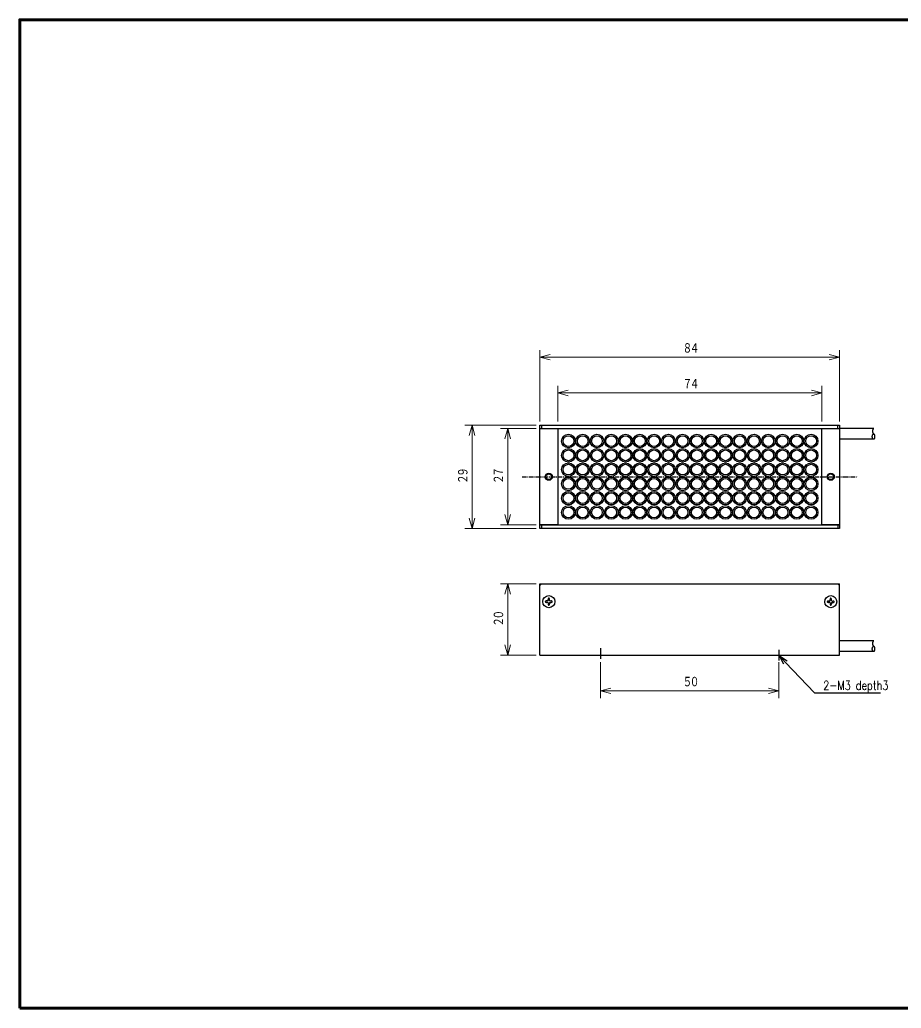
# Model space of a CAD drawing. Header units: millimetres. Extents: x 4 to 387, y 0 to 281.
# Drawn here: x 4 to 251, y 4 to 281 of the extents above; entities that cross this region are included whole.
import ezdxf
from ezdxf import colors
from ezdxf.entities.mleader import LeaderData, LeaderLine
from ezdxf.math import Vec2, Vec3

# ---------------------------------------------------------------- set-up
doc = ezdxf.new("R2010")
doc.units = ezdxf.units.MM
doc.linetypes.add('CENTER', pattern=[2, 1.25, -0.25, 0.25, -0.25])
doc.layers.get('0').update_dxf_attribs({"lineweight": 30})
for name, color, linetype, lineweight in [('2KD_寸法１', 7, 'Continuous', 15), ('2KD_寸法１ @ 1', 7, 'Continuous', 15), ('AUX', 7, 'Continuous', 40)]:
    doc.layers.add(name, color=color, linetype=linetype, lineweight=lineweight)
doc.styles.add('BIGFONT', font='txt.shx', dxfattribs={"bigfont": 'bigfont'})
doc.styles.get("Standard").update_dxf_attribs({"font": 'simplex.shx', "width": 0.8, "bigfont": 'extfont.shx'})

# ---------------------------------------------------------------- blocks, each defined once
blk = doc.blocks.new('_Open30')
at = {"lineweight": -2}
for p, q in [((-1, 0.26794919), (0, 0)), ((0, 0), (-1, -0.26794919)), ((0, 0), (-1, 0))]:
    blk.add_line(p, q, dxfattribs=at)
blk = doc.blocks.new('A$C47AB0250')
for p, q in [((0, 14.50000000000003), (83.99999999999989, 14.50000000000003)), ((0, -14.49999999999997), (0, 14.50000000000003)), ((0.4999999999998864, 14.50000000000003), (0.4999999999998864, 13.49999999999997)), ((83.49999999999999, 13.49999999999997), (83.49999999999999, 14.50000000000003)), ((83.99999999999989, 14.50000000000003), (83.99999999999989, -14.49999999999997)), ((0, 13.49999999999997), (83.99999999999989, 13.49999999999997)), ((0, 13.49999999999997), (4.999999999999886, 13.49999999999997)), ((0, -13.49999999999997), (0, 13.49999999999997)), ((4.999999999999886, 13.49999999999997), (4.999999999999886, -13.49999999999997)), ((79, 13.49999999999997), (83.99999999999989, 13.49999999999997)), ((79, -13.49999999999997), (79, 13.49999999999997)), ((83.99999999999989, 13.49999999999997), (83.99999999999989, -13.49999999999997)), ((93.5999999999999, 13.49999999999997), (83.99999999999989, 13.49999999999997)), ((93.5999999999999, 10.50000000000003), (83.99999999999989, 10.50000000000003)), ((0, -13.49999999999997), (83.99999999999989, -13.49999999999997)), ((4.999999999999886, -13.49999999999997), (0, -13.49999999999997)), ((0.4999999999998864, -13.49999999999997), (0.4999999999998864, -14.49999999999997)), ((83.99999999999989, -13.49999999999997), (79, -13.49999999999997)), ((83.49999999999999, -13.49999999999997), (83.49999999999999, -14.49999999999997)), ((83.99999999999989, -14.49999999999997), (0, -14.49999999999997))]:
    blk.add_line(p, q)
at = {"color": 2, "linetype": 'CENTER'}
blk.add_line((-5, 0), (89, 2.84e-14), dxfattribs=at)
for points in [[(93.54999999999987, 10.50000000000003), (93.51510000000002, 10.50280000000211), (93.48050000000003, 10.51140000000308), (93.4464999999999, 10.5255000000034), (93.4131999999999, 10.54520000000761), (93.38100000000001, 10.57030000000665), (93.34999999999991, 10.60050000000032), (93.32060000000001, 10.63560000000868), (93.2928999999999, 10.67549999999758), (93.26719999999985, 10.71970000000138), (93.24360000000001, 10.76790000000622), (93.2222999999999, 10.81990000000215), (93.2036, 10.87499999999997), (93.18749999999987, 10.93310000000932), (93.17409999999985, 10.99350000001138), (93.16360000000005, 11.05590000000669), (93.15609999999992, 11.11970000000994), (93.15149999999986, 11.18460000000763), (93.15000000000003, 11.24999999999997), (93.15149999999986, 11.31540000000675), (93.15609999999992, 11.38030000000438), (93.16360000000005, 11.44410000000798), (93.17409999999985, 11.50650000000317), (93.18749999999987, 11.56690000000506), (93.2036, 11.62499999999974), (93.2222999999999, 11.68009999999773), (93.24360000000001, 11.73210000000821), (93.26719999999985, 11.78029999999845), (93.2928999999999, 11.82450000000241), (93.32060000000001, 11.86440000000576), (93.34999999999991, 11.89949999999956), (93.38100000000001, 11.9297000000079), (93.4131999999999, 11.95480000000688), (93.4464999999999, 11.97450000001092), (93.48050000000003, 11.98860000001142), (93.51510000000002, 11.99719999999789), (93.54999999999987, 11.99999999999985)], [(93.54999999999987, 11.99999999999985), (93.50659999999986, 12.01140000000308), (93.4645, 12.04520000000767), (93.4249999999999, 12.10050000000026), (93.3893, 12.17540000000721), (93.35849999999998, 12.26790000000622), (93.3334999999999, 12.37500000000003), (93.31510000000004, 12.49350000001138), (93.30380000000002, 12.61970000001017), (93.29999999999987, 12.75000000000003), (93.30380000000002, 12.88019999999957), (93.31510000000004, 13.00650000000306), (93.3334999999999, 13.12499999999997), (93.35849999999998, 13.23210000000827), (93.3893, 13.32450000000241), (93.4249999999999, 13.39949999999945), (93.4645, 13.45470000000207), (93.50659999999986, 13.48860000001153), (93.54999999999987, 13.49999999999997)], [(93.54999999999987, 11.99999999999985), (93.59339999999992, 11.98860000001142), (93.63550000000004, 11.95470000000208), (93.6749999999999, 11.89949999999956), (93.71070000000003, 11.82450000000241), (93.74150000000004, 11.73210000000821), (93.76649999999987, 11.62499999999974), (93.7849, 11.50650000000317), (93.79619999999986, 11.38019999999957), (93.7999999999999, 11.24999999999997), (93.79619999999986, 11.11970000000994), (93.7849, 10.99350000001138), (93.76649999999987, 10.87499999999997), (93.74150000000004, 10.76790000000622), (93.71070000000003, 10.67540000000733), (93.6749999999999, 10.60050000000032), (93.63550000000004, 10.54520000000761), (93.59339999999992, 10.51140000000308), (93.54999999999987, 10.50000000000003)]]:
    blk.add_lwpolyline(points)
for centre, radius in [((8, 9.999999999999973), 1.9), ((8, 9.999999999999973), 1.5), ((11.99999999999988, 9.999999999999973), 1.9), ((11.99999999999988, 9.999999999999973), 1.5), ((15.99999999999988, 9.999999999999973), 1.9), ((15.99999999999988, 9.999999999999973), 1.5), ((19.99999999999988, 9.999999999999973), 1.9), ((19.99999999999988, 9.999999999999973), 1.5), ((23.99999999999989, 9.999999999999973), 1.9), ((23.99999999999989, 9.999999999999973), 1.5), ((27.99999999999989, 9.999999999999973), 1.9), ((27.99999999999989, 9.999999999999973), 1.5), ((31.99999999999989, 9.999999999999973), 1.9), ((31.99999999999989, 9.999999999999973), 1.5), ((35.99999999999989, 9.999999999999973), 1.9), ((35.99999999999989, 9.999999999999973), 1.5), ((40, 9.999999999999973), 1.9), ((40, 9.999999999999973), 1.5), ((44, 9.999999999999973), 1.9), ((44, 9.999999999999973), 1.5), ((48, 9.999999999999973), 1.9), ((48, 9.999999999999973), 1.5), ((52, 9.999999999999973), 1.9), ((52, 9.999999999999973), 1.5), ((56, 9.999999999999973), 1.9), ((56, 9.999999999999973), 1.5), ((60, 9.999999999999973), 1.9), ((60, 9.999999999999973), 1.5), ((63.99999999999988, 9.999999999999973), 1.9), ((63.99999999999988, 9.999999999999973), 1.5), ((67.9999999999999, 9.999999999999973), 1.9), ((67.9999999999999, 9.999999999999973), 1.5), ((71.99999999999987, 9.999999999999973), 1.9), ((71.99999999999987, 9.999999999999973), 1.5), ((75.99999999999987, 9.999999999999973), 1.9), ((75.99999999999987, 9.999999999999973), 1.5), ((8, 5.999999999999971), 1.9), ((8, 5.999999999999971), 1.5), ((11.99999999999988, 5.999999999999971), 1.9), ((11.99999999999988, 5.999999999999971), 1.5), ((15.99999999999988, 5.999999999999971), 1.9), ((15.99999999999988, 5.999999999999971), 1.5), ((19.99999999999988, 5.999999999999971), 1.9), ((19.99999999999988, 5.999999999999971), 1.5), ((23.99999999999989, 5.999999999999971), 1.9), ((23.99999999999989, 5.999999999999971), 1.5), ((27.99999999999989, 5.999999999999971), 1.9), ((27.99999999999989, 5.999999999999971), 1.5), ((31.99999999999989, 5.999999999999971), 1.9), ((31.99999999999989, 5.999999999999971), 1.5), ((35.99999999999989, 5.999999999999971), 1.9), ((35.99999999999989, 5.999999999999971), 1.5), ((40, 5.999999999999971), 1.9), ((40, 5.999999999999971), 1.5), ((44, 5.999999999999971), 1.9), ((44, 5.999999999999971), 1.5), ((48, 5.999999999999971), 1.9), ((48, 5.999999999999971), 1.5), ((52, 5.999999999999971), 1.9), ((52, 5.999999999999971), 1.5), ((56, 5.999999999999971), 1.9), ((56, 5.999999999999971), 1.5), ((60, 5.999999999999971), 1.9), ((60, 5.999999999999971), 1.5), ((63.99999999999988, 5.999999999999971), 1.9), ((63.99999999999988, 5.999999999999971), 1.5), ((67.9999999999999, 5.999999999999971), 1.9), ((67.9999999999999, 5.999999999999971), 1.5), ((71.99999999999987, 5.999999999999971), 1.9), ((71.99999999999987, 5.999999999999971), 1.5), ((75.99999999999987, 5.999999999999971), 1.9), ((75.99999999999987, 5.999999999999971), 1.5), ((8, 1.999999999999971), 1.9), ((8, 1.999999999999971), 1.5), ((11.99999999999988, 1.999999999999971), 1.9), ((11.99999999999988, 1.999999999999971), 1.5), ((15.99999999999988, 1.999999999999971), 1.9), ((15.99999999999988, 1.999999999999971), 1.5), ((19.99999999999988, 1.999999999999971), 1.9), ((19.99999999999988, 1.999999999999971), 1.5), ((23.99999999999989, 1.999999999999971), 1.9), ((23.99999999999989, 1.999999999999971), 1.5), ((27.99999999999989, 1.999999999999971), 1.9), ((27.99999999999989, 1.999999999999971), 1.5), ((31.99999999999989, 1.999999999999971), 1.9), ((31.99999999999989, 1.999999999999971), 1.5), ((35.99999999999989, 1.999999999999971), 1.9), ((35.99999999999989, 1.999999999999971), 1.5), ((40, 1.999999999999971), 1.9), ((40, 1.999999999999971), 1.5), ((44, 1.999999999999971), 1.9), ((44, 1.999999999999971), 1.5), ((48, 1.999999999999971), 1.9), ((48, 1.999999999999971), 1.5), ((52, 1.999999999999971), 1.9), ((52, 1.999999999999971), 1.5), ((56, 1.999999999999971), 1.9), ((56, 1.999999999999971), 1.5), ((60, 1.999999999999971), 1.9), ((60, 1.999999999999971), 1.5), ((63.99999999999988, 1.999999999999971), 1.9), ((63.99999999999988, 1.999999999999971), 1.5), ((67.9999999999999, 1.999999999999971), 1.9), ((67.9999999999999, 1.999999999999971), 1.5), ((71.99999999999987, 1.999999999999971), 1.9), ((71.99999999999987, 1.999999999999971), 1.5), ((75.99999999999987, 1.999999999999971), 1.9), ((75.99999999999987, 1.999999999999971), 1.5), ((2.5, -2.558e-13), 1), ((2.5, -2.558e-13), 0.8), ((81.5, -2.558e-13), 1), ((81.5, -2.558e-13), 0.8), ((8, -2.000000000000023), 1.9), ((8, -2.000000000000023), 1.5), ((11.99999999999988, -2.000000000000023), 1.9), ((11.99999999999988, -2.000000000000023), 1.5), ((15.99999999999988, -2.000000000000023), 1.9), ((15.99999999999988, -2.000000000000023), 1.5), ((19.99999999999988, -2.000000000000023), 1.9), ((19.99999999999988, -2.000000000000023), 1.5), ((23.99999999999989, -2.000000000000023), 1.9), ((23.99999999999989, -2.000000000000023), 1.5), ((27.99999999999989, -2.000000000000023), 1.9), ((27.99999999999989, -2.000000000000023), 1.5), ((31.99999999999989, -2.000000000000023), 1.9), ((31.99999999999989, -2.000000000000023), 1.5), ((35.99999999999989, -2.000000000000023), 1.9), ((35.99999999999989, -2.000000000000023), 1.5), ((40, -2.000000000000023), 1.9), ((40, -2.000000000000023), 1.5), ((44, -2.000000000000023), 1.9), ((44, -2.000000000000023), 1.5), ((48, -2.000000000000023), 1.9), ((48, -2.000000000000023), 1.5), ((52, -2.000000000000023), 1.9), ((52, -2.000000000000023), 1.5), ((56, -2.000000000000023), 1.9), ((56, -2.000000000000023), 1.5), ((60, -2.000000000000023), 1.9), ((60, -2.000000000000023), 1.5), ((63.99999999999988, -2.000000000000023), 1.9), ((63.99999999999988, -2.000000000000023), 1.5), ((67.9999999999999, -2.000000000000023), 1.9), ((67.9999999999999, -2.000000000000023), 1.5), ((71.99999999999987, -2.000000000000023), 1.9), ((71.99999999999987, -2.000000000000023), 1.5), ((75.99999999999987, -2.000000000000023), 1.9), ((75.99999999999987, -2.000000000000023), 1.5), ((8, -6.000000000000027), 1.9), ((8, -6.000000000000027), 1.5), ((11.99999999999988, -6.000000000000027), 1.9), ((11.99999999999988, -6.000000000000027), 1.5), ((15.99999999999988, -6.000000000000027), 1.9), ((15.99999999999988, -6.000000000000027), 1.5), ((19.99999999999988, -6.000000000000027), 1.9), ((19.99999999999988, -6.000000000000027), 1.5), ((23.99999999999989, -6.000000000000027), 1.9), ((23.99999999999989, -6.000000000000027), 1.5), ((27.99999999999989, -6.000000000000027), 1.9), ((27.99999999999989, -6.000000000000027), 1.5), ((31.99999999999989, -6.000000000000027), 1.9), ((31.99999999999989, -6.000000000000027), 1.5), ((35.99999999999989, -6.000000000000027), 1.9), ((35.99999999999989, -6.000000000000027), 1.5), ((40, -6.000000000000027), 1.9), ((40, -6.000000000000027), 1.5), ((44, -6.000000000000027), 1.9), ((44, -6.000000000000027), 1.5), ((48, -6.000000000000027), 1.9), ((48, -6.000000000000027), 1.5), ((52, -6.000000000000027), 1.9), ((52, -6.000000000000027), 1.5), ((56, -6.000000000000027), 1.9), ((56, -6.000000000000027), 1.5), ((60, -6.000000000000027), 1.9), ((60, -6.000000000000027), 1.5), ((63.99999999999988, -6.000000000000027), 1.9), ((63.99999999999988, -6.000000000000027), 1.5), ((67.9999999999999, -6.000000000000027), 1.9), ((67.9999999999999, -6.000000000000027), 1.5), ((71.99999999999987, -6.000000000000027), 1.9), ((71.99999999999987, -6.000000000000027), 1.5), ((75.99999999999987, -6.000000000000027), 1.9), ((75.99999999999987, -6.000000000000027), 1.5), ((8, -10.00000000000003), 1.9), ((11.99999999999988, -10.00000000000003), 1.9), ((15.99999999999988, -10.00000000000003), 1.9), ((19.99999999999988, -10.00000000000003), 1.9), ((23.99999999999989, -10.00000000000003), 1.9), ((27.99999999999989, -10.00000000000003), 1.9), ((31.99999999999989, -10.00000000000003), 1.9), ((35.99999999999989, -10.00000000000003), 1.9), ((40, -10.00000000000003), 1.9), ((44, -10.00000000000003), 1.9), ((48, -10.00000000000003), 1.9), ((52, -10.00000000000003), 1.9), ((56, -10.00000000000003), 1.9), ((60, -10.00000000000003), 1.9), ((63.99999999999988, -10.00000000000003), 1.9), ((67.9999999999999, -10.00000000000003), 1.9), ((71.99999999999987, -10.00000000000003), 1.9), ((75.99999999999987, -10.00000000000003), 1.9), ((8, -10.00000000000003), 1.5), ((11.99999999999988, -10.00000000000003), 1.5), ((15.99999999999988, -10.00000000000003), 1.5), ((19.99999999999988, -10.00000000000003), 1.5), ((23.99999999999989, -10.00000000000003), 1.5), ((27.99999999999989, -10.00000000000003), 1.5), ((31.99999999999989, -10.00000000000003), 1.5), ((35.99999999999989, -10.00000000000003), 1.5), ((40, -10.00000000000003), 1.5), ((44, -10.00000000000003), 1.5), ((48, -10.00000000000003), 1.5), ((52, -10.00000000000003), 1.5), ((56, -10.00000000000003), 1.5), ((60, -10.00000000000003), 1.5), ((63.99999999999988, -10.00000000000003), 1.5), ((67.9999999999999, -10.00000000000003), 1.5), ((71.99999999999987, -10.00000000000003), 1.5), ((75.99999999999987, -10.00000000000003), 1.5)]:
    blk.add_circle(centre, radius)
blk = doc.blocks.new('A$C234B43F1')
for p, q in [((0, 0), (0, 20)), ((0.4999999999998864, 20), (0, 19.5)), ((0, 20), (83.99999999999989, 20)), ((83.99999999999989, 19.5), (83.49999999999999, 20)), ((83.99999999999989, 0), (83.99999999999989, 20)), ((2.206500000000003, 15.19550000000168), (1.912800000000004, 15.19550000000168)), ((2.206500000000003, 14.80389999999892), (1.912800000000004, 14.80389999999892)), ((2.206500000000003, 15.19560000000632), (2.304399999999899, 15.29349999999971)), ((2.206500000000003, 14.80389999999892), (2.304399999999899, 14.70600000000547)), ((2.304399999999899, 15.29349999999971), (2.304399999999899, 15.58720000000903)), ((2.304399999999899, 14.70600000000547), (2.304399999999899, 14.41230000001093)), ((2.695999999999884, 15.29349999999971), (2.695999999999884, 15.58720000000903)), ((2.695999999999884, 14.70600000000547), (2.695999999999884, 14.41230000001093)), ((2.794000000000095, 15.19560000000632), (2.696100000000085, 15.29349999999971)), ((2.794000000000095, 14.80389999999892), (2.696100000000085, 14.70600000000547)), ((2.794000000000095, 15.19550000000168), (3.087700000000011, 15.19550000000168)), ((2.794000000000095, 14.80389999999892), (3.087700000000011, 14.80389999999892)), ((81.20650000000003, 15.18050000000221), (80.91280000000002, 15.18050000000221)), ((81.20650000000003, 14.78889999999956), (80.91280000000002, 14.78889999999956)), ((81.20650000000003, 15.18060000000702), (81.30439999999987, 15.27850000000029)), ((81.20650000000003, 14.78889999999956), (81.30439999999987, 14.69100000000617)), ((81.30439999999987, 15.27850000000029), (81.30439999999987, 15.5722000000096)), ((81.30439999999987, 14.69100000000617), (81.30439999999987, 14.3973000000114)), ((81.6959999999999, 15.27850000000029), (81.6959999999999, 15.5722000000096)), ((81.6959999999999, 14.69100000000617), (81.6959999999999, 14.3973000000114)), ((81.79400000000005, 15.18060000000702), (81.69610000000004, 15.27850000000029)), ((81.79400000000005, 14.78889999999956), (81.69610000000004, 14.69100000000617)), ((81.79400000000005, 15.18050000000221), (82.08770000000004, 15.18050000000221)), ((81.79400000000005, 14.78889999999956), (82.08770000000004, 14.78889999999956)), ((93.5999999999999, 4), (83.99999999999989, 4)), ((0, 0), (83.99999999999989, 0)), ((17, 1.985000000000524), (17, -1.014999999999359)), ((67, 1.485000000000638), (67, -1.51499999999936)), ((93.5999999999999, 1), (83.99999999999989, 1))]:
    blk.add_line(p, q)
for points in [[(1.912800000000004, 15.19550000000168), (1.878699999999895, 15.19480000001204), (1.844800000000019, 15.19250000000466), (1.811400000000018, 15.18880000000352), (1.778900000000019, 15.18370000000868), (1.747299999999909, 15.17710000000085), (1.717000000000098, 15.1693000000086), (1.688200000000023, 15.16010000000824), (1.661100000000004, 15.14970000000903), (1.635900000000019, 15.13820000000123), (1.612800000000078, 15.12559999999939), (1.592000000000011, 15.11200000000825), (1.573699999999888, 15.09760000000824), (1.557900000000015, 15.08250000000407), (1.544800000000092, 15.06670000001031), (1.534599999999898, 15.0504000000073), (1.527200000000019, 15.03369999999995), (1.522699999999899, 15.01679999999766), (1.521200000000078, 14.9997000000003), (1.522699999999899, 14.98260000000306), (1.527200000000019, 14.96570000000059), (1.534599999999898, 14.94900000000784), (1.544800000000092, 14.93270000000478), (1.557900000000015, 14.91690000001097), (1.573699999999888, 14.90180000000686), (1.592000000000011, 14.88740000000689), (1.612800000000078, 14.87380000000121), (1.635900000000019, 14.86119999999931), (1.661100000000004, 14.84970000000618), (1.688200000000023, 14.83930000000686), (1.717000000000098, 14.83010000000655), (1.747299999999909, 14.82229999999993), (1.778900000000019, 14.81570000000641), (1.811400000000018, 14.81060000001167), (1.844800000000019, 14.80690000001056), (1.878699999999895, 14.80460000000312), (1.912800000000004, 14.80389999999892)], [(2.695999999999884, 15.58720000000903), (2.695300000000003, 15.62129999999894), (2.692999999999897, 15.65520000000833), (2.689299999999889, 15.68860000000865), (2.68419999999989, 15.7211000000097), (2.67760000000001, 15.75270000001181), (2.669800000000094, 15.7830000000103), (2.6605999999999, 15.81180000001039), (2.65020000000001, 15.83890000000235), (2.638699999999884, 15.8641000000062), (2.626099999999893, 15.88720000001183), (2.612499999999895, 15.90800000001036), (2.5980999999999, 15.92630000000639), (2.583000000000083, 15.94210000000021), (2.567199999999898, 15.95520000001123), (2.550899999999899, 15.96540000000089), (2.534200000000025, 15.97280000000319), (2.517299999999892, 15.97729999999865), (2.500199999999892, 15.97880000001167), (2.483099999999891, 15.97729999999865), (2.466200000000014, 15.97280000000319), (2.449499999999884, 15.96540000000089), (2.433199999999884, 15.95520000001123), (2.417400000000014, 15.94210000000021), (2.402299999999911, 15.92630000000639), (2.387899999999888, 15.90800000001036), (2.374299999999891, 15.88720000001183), (2.361699999999899, 15.8641000000062), (2.3502, 15.83890000000235), (2.339799999999911, 15.81180000001039), (2.330599999999888, 15.7830000000103), (2.322799999999885, 15.75270000001181), (2.316199999999895, 15.7211000000097), (2.31109999999978, 15.68860000000865), (2.307399999999885, 15.65520000000833), (2.305100000000009, 15.62129999999894), (2.304399999999899, 15.58720000000903)], [(2.304399999999899, 14.41230000001093), (2.305100000000009, 14.37820000000641), (2.307399999999885, 14.34430000001168), (2.31109999999978, 14.31090000001137), (2.316199999999895, 14.27840000001015), (2.322799999999885, 14.24680000000819), (2.330599999999888, 14.21650000000953), (2.339799999999911, 14.18770000000955), (2.3502, 14.16060000000283), (2.361699999999899, 14.13539999999926), (2.374299999999891, 14.11230000000802), (2.387899999999888, 14.09150000000953), (2.402299999999911, 14.07319999999896), (2.417400000000014, 14.05740000000509), (2.433199999999884, 14.0443000000086), (2.449499999999884, 14.0341000000044), (2.466200000000014, 14.02670000000222), (2.483099999999891, 14.0222000000067), (2.500199999999892, 14.02070000000822), (2.517299999999892, 14.0222000000067), (2.534200000000025, 14.02670000000222), (2.550899999999899, 14.0341000000044), (2.567199999999898, 14.0443000000086), (2.583000000000083, 14.05740000000509), (2.5980999999999, 14.07319999999896), (2.612499999999895, 14.09150000000953), (2.626099999999893, 14.11230000000802), (2.638699999999884, 14.13539999999926), (2.65020000000001, 14.16060000000283), (2.6605999999999, 14.18770000000955), (2.669800000000094, 14.21650000000953), (2.67760000000001, 14.24680000000819), (2.68419999999989, 14.27840000001015), (2.689299999999889, 14.31090000001137), (2.692999999999897, 14.34430000001168), (2.695300000000003, 14.37820000000641), (2.695999999999884, 14.41230000001093)], [(3.087700000000011, 14.80389999999892), (3.12179999999978, 14.80460000000312), (3.155700000000023, 14.80690000001056), (3.189100000000023, 14.81060000001167), (3.221600000000023, 14.81570000000641), (3.253200000000076, 14.82229999999993), (3.283500000000003, 14.83010000000655), (3.312300000000021, 14.83930000000686), (3.339400000000011, 14.84970000000618), (3.364599999999795, 14.86119999999931), (3.387700000000023, 14.87380000000121), (3.408499999999887, 14.88740000000689), (3.426799999999898, 14.90180000000686), (3.442599999999998, 14.91690000001097), (3.455699999999893, 14.93270000000478), (3.46589999999989, 14.94900000000784), (3.473300000000078, 14.96570000000059), (3.477800000000086, 14.98260000000306), (3.479299999999908, 14.9997000000003), (3.477800000000086, 15.01679999999766), (3.473300000000078, 15.03369999999995), (3.46589999999989, 15.0504000000073), (3.455699999999893, 15.06670000001031), (3.442599999999998, 15.08250000000407), (3.426799999999898, 15.09760000000824), (3.408499999999887, 15.11200000000825), (3.387700000000023, 15.12559999999939), (3.364599999999795, 15.13820000000123), (3.339400000000011, 15.14970000000903), (3.312300000000021, 15.16010000000824), (3.283500000000003, 15.1693000000086), (3.253200000000076, 15.17710000000085), (3.221600000000023, 15.18370000000868), (3.189100000000023, 15.18880000000352), (3.155700000000023, 15.19250000000466), (3.12179999999978, 15.19480000001204), (3.087700000000011, 15.19550000000168)], [(80.91280000000002, 15.18050000000221), (80.87869999999992, 15.17979999999801), (80.84480000000002, 15.17750000000512), (80.81139999999996, 15.17380000000412), (80.77890000000001, 15.16870000000921), (80.74729999999988, 15.16210000000137), (80.71700000000006, 15.15430000000924), (80.6882, 15.14510000000894), (80.66110000000003, 15.1347000000096), (80.63589999999988, 15.1232000000018), (80.61280000000005, 15.11059999999998), (80.59199999999998, 15.09700000000885), (80.57369999999989, 15.08260000000888), (80.5579, 15.06750000000465), (80.54480000000007, 15.05170000001089), (80.5345999999999, 15.03540000000794), (80.52719999999998, 15.01870000000052), (80.52269999999999, 15.00179999999824), (80.52120000000006, 14.98470000000081), (80.52269999999999, 14.96760000000364), (80.52719999999998, 14.95070000000123), (80.5345999999999, 14.93400000000838), (80.54480000000007, 14.91770000000542), (80.5579, 14.90190000001166), (80.57369999999989, 14.88680000000755), (80.59199999999998, 14.8724000000074), (80.61280000000005, 14.85880000000185), (80.63589999999988, 14.84619999999995), (80.66110000000003, 14.8347000000067), (80.6882, 14.82430000000755), (80.71700000000006, 14.81510000000725), (80.74729999999988, 14.80730000000039), (80.77890000000001, 14.800700000007), (80.81139999999996, 14.79559999999765), (80.84480000000002, 14.79190000001114), (80.87869999999992, 14.78960000000376), (80.91280000000002, 14.78889999999956)], [(81.6959999999999, 15.5722000000096), (81.69530000000003, 15.60629999999941), (81.69299999999987, 15.64020000000892), (81.68929999999988, 15.67360000000923), (81.68419999999992, 15.70610000001022), (81.67760000000004, 15.73769999999786), (81.66980000000007, 15.76800000001088), (81.66059999999987, 15.79680000001099), (81.65020000000003, 15.82390000000305), (81.63869999999993, 15.84910000000673), (81.62609999999991, 15.87219999999786), (81.6124999999999, 15.89300000001088), (81.59809999999987, 15.91130000000703), (81.58300000000003, 15.92710000000085), (81.56719999999991, 15.94020000001183), (81.5508999999999, 15.95040000000152), (81.5342, 15.95780000000383), (81.5172999999999, 15.96229999999923), (81.50019999999988, 15.96379999999772), (81.48309999999994, 15.96229999999923), (81.46620000000001, 15.95780000000383), (81.4494999999999, 15.95040000000152), (81.43319999999986, 15.94020000001183), (81.41739999999999, 15.92710000000085), (81.40229999999991, 15.91130000000703), (81.38789999999989, 15.89300000001088), (81.37429999999989, 15.87219999999786), (81.36169999999987, 15.84910000000673), (81.35020000000002, 15.82390000000305), (81.33979999999993, 15.79680000001099), (81.33059999999989, 15.76800000001088), (81.32279999999992, 15.73769999999786), (81.31619999999992, 15.70610000001022), (81.31109999999983, 15.67360000000923), (81.30739999999994, 15.64020000000892), (81.30510000000007, 15.60629999999941), (81.30439999999987, 15.5722000000096)], [(81.30439999999987, 14.3973000000114), (81.30510000000007, 14.363200000007), (81.30739999999994, 14.32929999999771), (81.31109999999983, 14.2959000000119), (81.31619999999992, 14.26340000001068), (81.32279999999992, 14.2318000000086), (81.33059999999989, 14.20150000001013), (81.33979999999993, 14.17270000001001), (81.35020000000002, 14.14560000000351), (81.36169999999987, 14.12039999999985), (81.37429999999989, 14.09730000000854), (81.38789999999989, 14.07650000001011), (81.40229999999991, 14.05819999999954), (81.41739999999999, 14.04240000000573), (81.43319999999986, 14.02930000000924), (81.4494999999999, 14.01910000000504), (81.46620000000001, 14.01170000000275), (81.48309999999994, 14.00720000000734), (81.50019999999988, 14.00570000000886), (81.5172999999999, 14.00720000000734), (81.5342, 14.01170000000275), (81.5508999999999, 14.01910000000504), (81.56719999999991, 14.02930000000924), (81.58300000000003, 14.04240000000573), (81.59809999999987, 14.05819999999954), (81.6124999999999, 14.07650000001011), (81.62609999999991, 14.09730000000854), (81.63869999999993, 14.12039999999985), (81.65020000000003, 14.14560000000351), (81.66059999999987, 14.17270000001001), (81.66980000000007, 14.20150000001013), (81.67760000000004, 14.2318000000086), (81.68419999999992, 14.26340000001068), (81.68929999999988, 14.2959000000119), (81.69299999999987, 14.32929999999771), (81.69530000000003, 14.363200000007), (81.6959999999999, 14.3973000000114)], [(82.08770000000004, 14.78889999999956), (82.12179999999985, 14.78960000000376), (82.15570000000002, 14.79190000001114), (82.1891, 14.79559999999765), (82.22160000000002, 14.800700000007), (82.25320000000005, 14.80730000000039), (82.2835, 14.81510000000725), (82.3123, 14.82430000000755), (82.33940000000003, 14.8347000000067), (82.36460000000007, 14.84619999999995), (82.3877, 14.85880000000185), (82.40849999999989, 14.8724000000074), (82.42679999999991, 14.88680000000755), (82.44260000000001, 14.90190000001166), (82.45569999999991, 14.91770000000542), (82.46589999999992, 14.93400000000838), (82.47330000000005, 14.95070000000123), (82.47780000000004, 14.96760000000364), (82.47929999999991, 14.98470000000081), (82.47780000000004, 15.00179999999824), (82.47330000000005, 15.01870000000052), (82.46589999999992, 15.03540000000794), (82.45569999999991, 15.05170000001089), (82.44260000000001, 15.06750000000465), (82.42679999999991, 15.08260000000888), (82.40849999999989, 15.09700000000885), (82.3877, 15.11059999999998), (82.36460000000007, 15.1232000000018), (82.33940000000003, 15.1347000000096), (82.3123, 15.14510000000894), (82.2835, 15.15430000000924), (82.25320000000005, 15.16210000000137), (82.22160000000002, 15.16870000000921), (82.1891, 15.17380000000412), (82.15570000000002, 15.17750000000512), (82.12179999999985, 15.17979999999801), (82.08770000000004, 15.18050000000221)], [(93.54999999999987, 2.5), (93.50659999999986, 2.511400000003048), (93.4645, 2.545200000007695), (93.4249999999999, 2.600500000000408), (93.3893, 2.675400000007298), (93.35849999999998, 2.767900000006193), (93.3334999999999, 2.875), (93.31510000000004, 2.99350000001135), (93.30380000000002, 3.119700000010253), (93.29999999999987, 3.25), (93.30380000000002, 3.380199999999602), (93.31510000000004, 3.506500000003142), (93.3334999999999, 3.625), (93.35849999999998, 3.732100000008301), (93.3893, 3.824500000002386), (93.4249999999999, 3.899499999999533), (93.4645, 3.954700000002048), (93.50659999999986, 3.988600000011501), (93.54999999999987, 4)], [(93.54999999999987, 1), (93.51510000000002, 1.002800000002139), (93.48050000000003, 1.01140000000305), (93.4464999999999, 1.025500000003376), (93.4131999999999, 1.045200000007694), (93.38100000000001, 1.070300000006739), (93.34999999999991, 1.100500000000522), (93.32060000000001, 1.135600000008706), (93.2928999999999, 1.175499999997553), (93.26719999999985, 1.219700000001352), (93.24360000000001, 1.267900000006192), (93.2222999999999, 1.319900000002235), (93.2036, 1.375), (93.18749999999987, 1.433100000009289), (93.17409999999985, 1.49350000001135), (93.16360000000005, 1.555900000006658), (93.15609999999992, 1.619700000010254), (93.15149999999986, 1.684600000007831), (93.15000000000003, 1.75), (93.15149999999986, 1.815400000006889), (93.15609999999992, 1.880300000004351), (93.16360000000005, 1.944100000007948), (93.17409999999985, 2.006500000003141), (93.18749999999987, 2.066900000005205), (93.2036, 2.125), (93.2222999999999, 2.180099999997706), (93.24360000000001, 2.2321000000083), (93.26719999999985, 2.280299999998533), (93.2928999999999, 2.324500000002385), (93.32060000000001, 2.364400000005729), (93.34999999999991, 2.399499999999534), (93.38100000000001, 2.429700000007926), (93.4131999999999, 2.454800000006855), (93.4464999999999, 2.474500000011119), (93.48050000000003, 2.4886000000115), (93.51510000000002, 2.497199999997858), (93.54999999999987, 2.5)], [(93.54999999999987, 2.5), (93.59339999999992, 2.4886000000115), (93.63550000000004, 2.454700000002048), (93.6749999999999, 2.399499999999534), (93.71070000000003, 2.324500000002385), (93.74150000000004, 2.2321000000083), (93.76649999999987, 2.125), (93.7849, 2.006500000003141), (93.79619999999986, 1.880199999999604), (93.7999999999999, 1.75), (93.79619999999986, 1.619700000010254), (93.7849, 1.49350000001135), (93.76649999999987, 1.375), (93.74150000000004, 1.267900000006192), (93.71070000000003, 1.1754000000073), (93.6749999999999, 1.100500000000522), (93.63550000000004, 1.045200000007694), (93.59339999999992, 1.01140000000305), (93.54999999999987, 1)]]:
    blk.add_lwpolyline(points)
for centre in [(2.500299999999894, 14.9997000000003), (81.50030000000007, 14.98470000000081)]:
    blk.add_circle(centre, 1.7)

msp = doc.modelspace()

# ---------------------------------------------------------------- linework, layer by layer
at = {"color": 2, "linetype": 'CENTER'}
msp.add_line((144.7384653220849, 152.9361694351478), (238.7384653220851, 152.9361694351478), dxfattribs=at)
msp.add_line((216.738465322085, 104.4211694351484), (216.738465322085, 101.4211694351484))
at = {"layer": '2KD_寸法１'}
for p, q in [((149.7384653220849, 168.4361694351478), (149.7384653220849, 188.4361694351477)), ((233.7384653220849, 168.4361694351478), (233.7384653220849, 188.4361694351477)), ((152.6362653220848, 187.212669435155), (149.7384653220849, 186.4361694351475)), ((233.7384653220849, 186.4361694351475), (149.7384653220849, 186.4361694351475)), ((149.7384653220849, 186.4361694351475), (152.6362653220848, 185.6596694351551)), ((233.7384653220849, 186.4361694351475), (230.840665322085, 187.212669435155)), ((230.840665322085, 185.6596694351551), (233.7384653220849, 186.4361694351475)), ((154.7384653220848, 168.4361694351478), (154.7384653220848, 178.4361694351477)), ((228.7384653220851, 168.4361694351478), (228.7384653220851, 178.4361694351477)), ((157.6362653220848, 177.2126694351551), (154.7384653220848, 176.4361694351477)), ((154.7384653220848, 176.4361694351477), (228.7384653220851, 176.4361694351477)), ((154.7384653220848, 176.4361694351477), (157.6362653220848, 175.659669435155)), ((228.7384653220851, 176.4361694351477), (225.8406653220851, 177.2126694351551)), ((225.8406653220851, 175.659669435155), (228.7384653220851, 176.4361694351477)), ((148.7384653220848, 167.4361694351478), (128.7384653220849, 167.4361694351478)), ((130.7384653220849, 167.4361694351478), (129.9619653220849, 164.5383694351561)), ((130.7384653220849, 167.4361694351478), (130.7384653220849, 138.4361694351478)), ((131.5149653220848, 164.5383694351561), (130.7384653220849, 167.4361694351478)), ((148.7384653220848, 166.4361694351477), (138.7384653220847, 166.4361694351477)), ((140.7384653220848, 166.4361694351477), (139.9619653220849, 163.5383694351561)), ((140.7384653220848, 139.4361694351478), (140.7384653220848, 166.4361694351477)), ((141.5149653220848, 163.5383694351561), (140.7384653220848, 166.4361694351477)), ((129.9619653220849, 141.333969435154), (130.7384653220849, 138.4361694351478)), ((130.7384653220849, 138.4361694351478), (131.5149653220848, 141.333969435154)), ((139.9619653220849, 142.333969435154), (140.7384653220848, 139.4361694351478)), ((140.7384653220848, 139.4361694351478), (141.5149653220848, 142.333969435154)), ((148.7384653220848, 139.4361694351478), (138.7384653220847, 139.4361694351478)), ((148.7384653220848, 138.4361694351478), (128.7384653220849, 138.4361694351478)), ((138.7384653220847, 122.9361694351478), (148.7384653220848, 122.9361694351478)), ((140.7384653220848, 122.9361694351478), (139.9619653220849, 120.0383694351562)), ((140.7384653220848, 102.9361694351478), (140.7384653220848, 122.9361694351478)), ((141.5149653220848, 120.0383694351562), (140.7384653220848, 122.9361694351478)), ((139.9619653220849, 105.8339694351539), (140.7384653220848, 102.9361694351478)), ((140.7384653220848, 102.9361694351478), (141.5149653220848, 105.8339694351539)), ((148.7384653220848, 102.9361694351478), (138.7384653220847, 102.9361694351478)), ((166.7384653220849, 100.9361694351478), (166.7384653220849, 90.93616943514787)), ((216.738465322085, 90.93616943514787), (216.738465322085, 100.9361694351478)), ((169.6362653220848, 93.71266943515506), (166.7384653220849, 92.93616943514797)), ((166.7384653220849, 92.93616943514797), (216.738465322085, 92.93616943514797)), ((166.7384653220849, 92.93616943514797), (169.6362653220848, 92.15966943515512)), ((216.738465322085, 92.93616943514797), (213.840665322085, 93.71266943515506)), ((213.840665322085, 92.15966943515512), (216.738465322085, 92.93616943514797))]:
    msp.add_line(p, q, dxfattribs=at)
at = {"layer": 'AUX', "lineweight": 70}
msp.add_lwpolyline([(3.999999758280865, 4.000000249163575), (386.9999997582809, 4.000000249163575), (386.9999997582809, 281.0000002491635), (3.999999758280865, 281.0000002491635)], close=True, dxfattribs=at)

# ---------------------------------------------------------------- block references
for name, p in [('A$C47AB0250', (149.7384653220849, 152.9361694351478)), ('A$C234B43F1', (149.7384653220849, 102.9361694351478))]:
    msp.add_blockref(name, p)

# ---------------------------------------------------------------- texts
at = {"layer": '2KD_寸法１', "style": 'BIGFONT', "width": 0.666}
for s, p in [('８', (189.738365322085, 187.4361694351477)), ('４', (191.7384653220849, 187.4361694351477)), ('７', (189.738365322085, 177.4361694351475)), ('４', (191.7384653220849, 177.4361694351475)), ('５', (189.738365322085, 93.93616943514782)), ('０', (191.7384653220849, 93.93616943514782))]:
    msp.add_text(s, height=3, dxfattribs=at).set_placement(p)
for s, p in [('２', (129.7384653220848, 150.9360694351572)), ('９', (129.7384653220848, 152.9361694351475)), ('２', (139.7384653220849, 150.9360694351572)), ('７', (139.7384653220849, 152.9361694351475)), ('０', (139.7384653220849, 112.9361694351477)), ('２', (139.7384653220849, 110.9360694351577))]:
    msp.add_text(s, height=3, rotation=90, dxfattribs=at).set_placement(p)

# ---------------------------------------------------------------- leaders
at = {"layer": '2KD_寸法１ @ 1'}
ml = msp.add_multileader_mtext('Standard', dxfattribs=at)
ml.set_content('2-M3 depth3', color=256)
ml.set_leader_properties()
ml.set_arrow_properties(name='OPEN30')
ml.build(insert=Vec2(0, 0))
ml.multileader.update_dxf_attribs({"text_left_attachment_type": 6, "text_right_attachment_type": 6, "dogleg_length": 1.5, "arrow_head_size": 2.5})
ctx = ml.context
ctx.base_point, ctx.char_height, ctx.arrow_head_size, ctx.landing_gap_size, ctx.plane_origin = Vec3(228.161390443754, 92.4001372508278), 2.5, 2.5, 1, Vec3(216.8532129712075, 102.727333235944)
ctx.left_attachment, ctx.right_attachment = 6, 6
notes = []
notes.append((ctx, [(0, (1, 1, 0), (226.661390443754, 92.4001372508278), (1, 0), 1.5, [(0, [(216.8532129712075, 102.727333235944)], 0, [])])]))
ctx.mtext.insert, ctx.mtext.flow_direction = Vec3(229.161390443754, 95.73347058416113), 5
for ctx, leaders in notes:
    for number, flags, end, landing, length, lines in leaders:
        leader = LeaderData()
        leader.index, (leader.has_last_leader_line, leader.has_dogleg_vector, leader.attachment_direction) = number, flags
        leader.last_leader_point, leader.dogleg_vector, leader.dogleg_length = Vec3(end), Vec3(landing), length
        for number, points, colour, breaks in lines:
            line = LeaderLine()
            line.index, line.vertices, line.color, line.breaks = number, Vec3.list(points), colors.encode_raw_color(colour), breaks
            leader.lines.append(line)
        ctx.leaders.append(leader)

doc.saveas('drawing.dxf')
